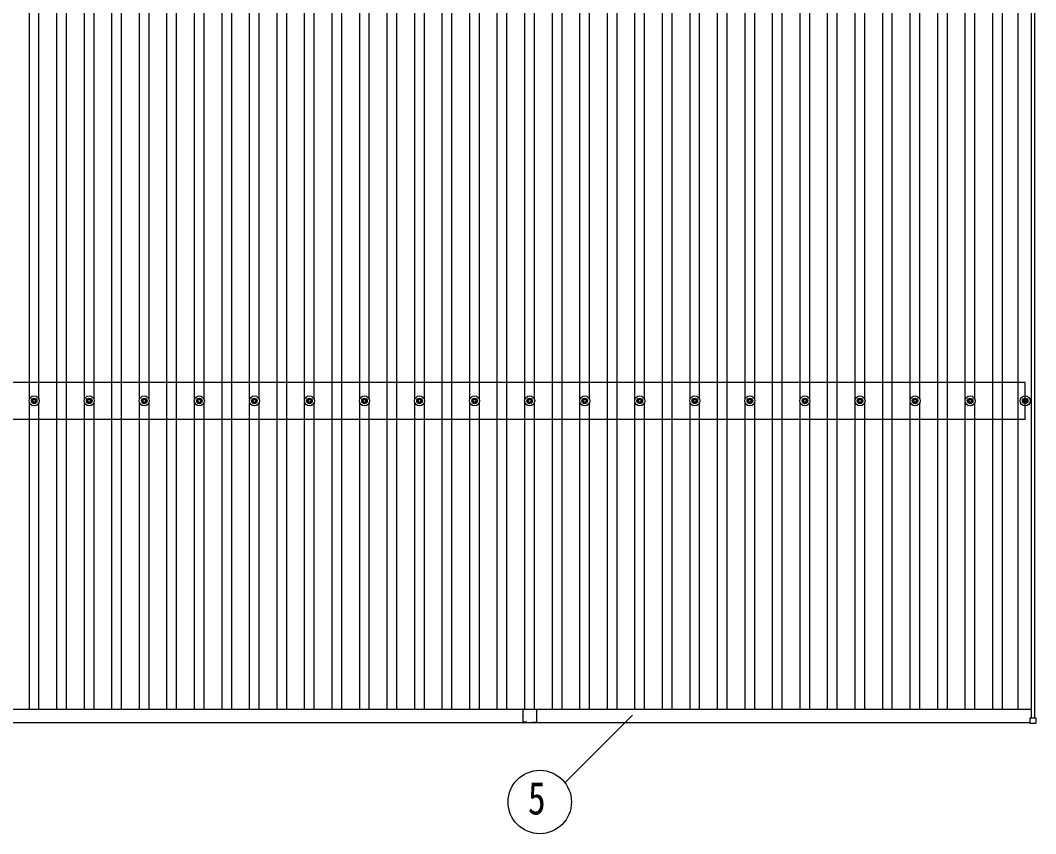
# Model space of a CAD drawing. Units: millimetres, scale not verified. Extents: x -18922 to 18922, y -13365 to 13365.
# Drawn here: x -11351 to -7662, y 4307 to 7263 of the extents above; entities that cross this region are included whole.
import ezdxf
from ezdxf.enums import TextEntityAlignment as Align

# ---------------------------------------------------------------- set-up
doc = ezdxf.new("R2010")
doc.units = ezdxf.units.MM
doc.header["$LTSCALE"] = 50
for name, color, linetype in [('0-5_YKK_13', 4, 'Continuous'), ('0-6_YKK_A1', 4, 'Continuous'), ('0-7_YKK_D', 6, 'Continuous')]:
    doc.layers.add(name, color=color, linetype=linetype)
doc.styles.add('ＭＳ ゴシック', font='')
doc.styles.get('ＭＳ ゴシック').set_extended_font_data('MS Gothic')

msp = doc.modelspace()

# ---------------------------------------------------------------- linework, layer by layer
at = {"layer": '0-5_YKK_13'}
for p, q in [((-11310.41, 5881.17), (-11306, 5881.17)), ((-11310.41, 5877.67), (-11306, 5877.67)), ((-11302.16, 5889.42), (-11302.16, 5885.01)), ((-11302.16, 5873.84), (-11302.16, 5869.42)), ((-11298.66, 5889.42), (-11298.66, 5885.01)), ((-11298.66, 5873.84), (-11298.66, 5869.42)), ((-11294.83, 5881.17), (-11290.42, 5881.17)), ((-11294.83, 5877.67), (-11290.42, 5877.67)), ((-11110.41, 5881.17), (-11106, 5881.17)), ((-11110.41, 5877.67), (-11106, 5877.67)), ((-11102.16, 5889.42), (-11102.16, 5885.01)), ((-11102.16, 5873.84), (-11102.16, 5869.42)), ((-11098.66, 5889.42), (-11098.66, 5885.01)), ((-11098.66, 5873.84), (-11098.66, 5869.42)), ((-11094.83, 5881.17), (-11090.42, 5881.17)), ((-11094.83, 5877.67), (-11090.42, 5877.67)), ((-10910.41, 5881.17), (-10906, 5881.17)), ((-10910.41, 5877.67), (-10906, 5877.67)), ((-10902.16, 5889.42), (-10902.16, 5885.01)), ((-10902.16, 5873.84), (-10902.16, 5869.42)), ((-10898.66, 5889.42), (-10898.66, 5885.01)), ((-10898.66, 5873.84), (-10898.66, 5869.42)), ((-10894.83, 5881.17), (-10890.42, 5881.17)), ((-10894.83, 5877.67), (-10890.42, 5877.67)), ((-10710.41, 5881.17), (-10706, 5881.17)), ((-10710.41, 5877.67), (-10706, 5877.67)), ((-10702.16, 5889.42), (-10702.16, 5885.01)), ((-10702.16, 5873.84), (-10702.16, 5869.42)), ((-10698.66, 5889.42), (-10698.66, 5885.01)), ((-10698.66, 5873.84), (-10698.66, 5869.42)), ((-10694.83, 5881.17), (-10690.42, 5881.17)), ((-10694.83, 5877.67), (-10690.42, 5877.67)), ((-10510.41, 5881.17), (-10506, 5881.17)), ((-10510.41, 5877.67), (-10506, 5877.67)), ((-10502.16, 5889.42), (-10502.16, 5885.01)), ((-10502.16, 5873.84), (-10502.16, 5869.42)), ((-10498.66, 5889.42), (-10498.66, 5885.01)), ((-10498.66, 5873.84), (-10498.66, 5869.42)), ((-10494.83, 5881.17), (-10490.42, 5881.17)), ((-10494.83, 5877.67), (-10490.42, 5877.67)), ((-10310.41, 5881.17), (-10306, 5881.17)), ((-10310.41, 5877.67), (-10306, 5877.67)), ((-10302.16, 5889.42), (-10302.16, 5885.01)), ((-10302.16, 5873.84), (-10302.16, 5869.42)), ((-10298.66, 5889.42), (-10298.66, 5885.01)), ((-10298.66, 5873.84), (-10298.66, 5869.42)), ((-10294.83, 5881.17), (-10290.42, 5881.17)), ((-10294.83, 5877.67), (-10290.42, 5877.67)), ((-10110.41, 5881.17), (-10106, 5881.17)), ((-10110.41, 5877.67), (-10106, 5877.67)), ((-10102.16, 5889.42), (-10102.16, 5885.01)), ((-10102.16, 5873.84), (-10102.16, 5869.42)), ((-10098.66, 5889.42), (-10098.66, 5885.01)), ((-10098.66, 5873.84), (-10098.66, 5869.42)), ((-10094.83, 5881.17), (-10090.42, 5881.17)), ((-10094.83, 5877.67), (-10090.42, 5877.67)), ((-9910.41, 5881.17), (-9906, 5881.17)), ((-9910.41, 5877.67), (-9906, 5877.67)), ((-9902.16, 5889.42), (-9902.16, 5885.01)), ((-9902.16, 5873.84), (-9902.16, 5869.42)), ((-9898.66, 5889.42), (-9898.66, 5885.01)), ((-9898.66, 5873.84), (-9898.66, 5869.42)), ((-9894.83, 5881.17), (-9890.42, 5881.17)), ((-9894.83, 5877.67), (-9890.42, 5877.67)), ((-9710.41, 5881.17), (-9706, 5881.17)), ((-9710.41, 5877.67), (-9706, 5877.67)), ((-9702.16, 5889.42), (-9702.16, 5885.01)), ((-9702.16, 5873.84), (-9702.16, 5869.42)), ((-9698.66, 5889.42), (-9698.66, 5885.01)), ((-9698.66, 5873.84), (-9698.66, 5869.42)), ((-9694.83, 5881.17), (-9690.42, 5881.17)), ((-9694.83, 5877.67), (-9690.42, 5877.67)), ((-9510.41, 5881.17), (-9506, 5881.17)), ((-9510.41, 5877.67), (-9506, 5877.67)), ((-9502.16, 5889.42), (-9502.16, 5885.01)), ((-9502.16, 5873.84), (-9502.16, 5869.42)), ((-9498.66, 5889.42), (-9498.66, 5885.01)), ((-9498.66, 5873.84), (-9498.66, 5869.42)), ((-9494.83, 5881.17), (-9490.42, 5881.17)), ((-9494.83, 5877.67), (-9490.42, 5877.67)), ((-9310.41, 5881.17), (-9306, 5881.17)), ((-9310.41, 5877.67), (-9306, 5877.67)), ((-9302.16, 5889.42), (-9302.16, 5885.01)), ((-9302.16, 5873.84), (-9302.16, 5869.42)), ((-9298.66, 5889.42), (-9298.66, 5885.01)), ((-9298.66, 5873.84), (-9298.66, 5869.42)), ((-9294.83, 5881.17), (-9290.42, 5881.17)), ((-9294.83, 5877.67), (-9290.42, 5877.67)), ((-9110.41, 5881.17), (-9106, 5881.17)), ((-9110.41, 5877.67), (-9106, 5877.67)), ((-9102.16, 5889.42), (-9102.16, 5885.01)), ((-9102.16, 5873.84), (-9102.16, 5869.42)), ((-9098.66, 5889.42), (-9098.66, 5885.01)), ((-9098.66, 5873.84), (-9098.66, 5869.42)), ((-9094.83, 5881.17), (-9090.42, 5881.17)), ((-9094.83, 5877.67), (-9090.42, 5877.67)), ((-8910.41, 5881.17), (-8906, 5881.17)), ((-8910.41, 5877.67), (-8906, 5877.67)), ((-8902.16, 5889.42), (-8902.16, 5885.01)), ((-8902.16, 5873.84), (-8902.16, 5869.42)), ((-8898.66, 5889.42), (-8898.66, 5885.01)), ((-8898.66, 5873.84), (-8898.66, 5869.42)), ((-8894.83, 5881.17), (-8890.42, 5881.17)), ((-8894.83, 5877.67), (-8890.42, 5877.67)), ((-8710.41, 5881.17), (-8706, 5881.17)), ((-8710.41, 5877.67), (-8706, 5877.67)), ((-8702.16, 5889.42), (-8702.16, 5885.01)), ((-8702.16, 5873.84), (-8702.16, 5869.42)), ((-8698.66, 5889.42), (-8698.66, 5885.01)), ((-8698.66, 5873.84), (-8698.66, 5869.42)), ((-8694.83, 5881.17), (-8690.42, 5881.17)), ((-8694.83, 5877.67), (-8690.42, 5877.67)), ((-8510.41, 5881.17), (-8506, 5881.17)), ((-8510.41, 5877.67), (-8506, 5877.67)), ((-8502.16, 5889.42), (-8502.16, 5885.01)), ((-8502.16, 5873.84), (-8502.16, 5869.42)), ((-8498.66, 5889.42), (-8498.66, 5885.01)), ((-8498.66, 5873.84), (-8498.66, 5869.42)), ((-8494.83, 5881.17), (-8490.42, 5881.17)), ((-8494.83, 5877.67), (-8490.42, 5877.67)), ((-8310.41, 5881.17), (-8306, 5881.17)), ((-8310.41, 5877.67), (-8306, 5877.67)), ((-8302.16, 5889.42), (-8302.16, 5885.01)), ((-8302.16, 5873.84), (-8302.16, 5869.42)), ((-8298.66, 5889.42), (-8298.66, 5885.01)), ((-8298.66, 5873.84), (-8298.66, 5869.42)), ((-8294.83, 5881.17), (-8290.42, 5881.17)), ((-8294.83, 5877.67), (-8290.42, 5877.67)), ((-8110.41, 5881.17), (-8106, 5881.17)), ((-8110.41, 5877.67), (-8106, 5877.67)), ((-8102.16, 5889.42), (-8102.16, 5885.01)), ((-8102.16, 5873.84), (-8102.16, 5869.42)), ((-8098.66, 5889.42), (-8098.66, 5885.01)), ((-8098.66, 5873.84), (-8098.66, 5869.42)), ((-8094.83, 5881.17), (-8090.42, 5881.17)), ((-8094.83, 5877.67), (-8090.42, 5877.67)), ((-7910.41, 5881.17), (-7906, 5881.17)), ((-7910.41, 5877.67), (-7906, 5877.67)), ((-7902.16, 5889.42), (-7902.16, 5885.01)), ((-7902.16, 5873.84), (-7902.16, 5869.42)), ((-7898.66, 5889.42), (-7898.66, 5885.01)), ((-7898.66, 5873.84), (-7898.66, 5869.42)), ((-7894.83, 5881.17), (-7890.42, 5881.17)), ((-7894.83, 5877.67), (-7890.42, 5877.67)), ((-7710.41, 5881.17), (-7706, 5881.17)), ((-7710.41, 5877.67), (-7706, 5877.67)), ((-7702.16, 5889.42), (-7702.16, 5885.01)), ((-7702.16, 5873.84), (-7702.16, 5869.42)), ((-7698.66, 5889.42), (-7698.66, 5885.01)), ((-7698.66, 5873.84), (-7698.66, 5869.42)), ((-7694.83, 5881.17), (-7690.42, 5881.17)), ((-7694.83, 5877.67), (-7690.42, 5877.67)), ((-9524.41, 4758.73), (-9500.81, 4758.73)), ((-9500.01, 4758.73), (-9476.41, 4758.73)), ((-9525.41, 4757.73), (-9525.41, 4735.13)), ((-9525.41, 4734.33), (-9525.41, 4712.73)), ((-9475.41, 4757.73), (-9475.41, 4735.13)), ((-9475.41, 4734.33), (-9475.41, 4712.73)), ((-7682.11, 4708.43), (-7682.11, 4726.43)), ((-7681.11, 4727.43), (-7663.11, 4727.43)), ((-7662.11, 4726.43), (-7662.11, 4708.43)), ((-9510.41, 4711.73), (-9524.41, 4711.73)), ((-9510.41, 4711.73), (-9510.41, 4710.23)), ((-9510.41, 4710.23), (-9490.41, 4710.23)), ((-9490.41, 4711.73), (-9490.41, 4710.23)), ((-9490.41, 4711.73), (-9476.41, 4711.73)), ((-7663.11, 4707.43), (-7681.11, 4707.43))]:
    msp.add_line(p, q, dxfattribs=at)
for centre, radius in [((-11300.41, 5879.42), 18.25), ((-11300.41, 5879.42), 10.15), ((-11300.41, 5879.42), 5.85), ((-11300.41, 5879.42), 5.25), ((-11100.41, 5879.42), 18.25), ((-11100.41, 5879.42), 10.15), ((-11100.41, 5879.42), 5.85), ((-11100.41, 5879.42), 5.25), ((-10900.41, 5879.42), 18.25), ((-10900.41, 5879.42), 10.15), ((-10900.41, 5879.42), 5.85), ((-10900.41, 5879.42), 5.25), ((-10700.41, 5879.42), 18.25), ((-10700.41, 5879.42), 10.15), ((-10700.41, 5879.42), 5.85), ((-10700.41, 5879.42), 5.25), ((-10500.41, 5879.42), 18.25), ((-10500.41, 5879.42), 10.15), ((-10500.41, 5879.42), 5.85), ((-10500.41, 5879.42), 5.25), ((-10300.41, 5879.42), 18.25), ((-10300.41, 5879.42), 10.15), ((-10300.41, 5879.42), 5.85), ((-10300.41, 5879.42), 5.25), ((-10100.41, 5879.42), 18.25), ((-10100.41, 5879.42), 10.15), ((-10100.41, 5879.42), 5.85), ((-10100.41, 5879.42), 5.25), ((-9900.41, 5879.42), 18.25), ((-9900.41, 5879.42), 10.15), ((-9900.41, 5879.42), 5.85), ((-9900.41, 5879.42), 5.25), ((-9700.41, 5879.42), 18.25), ((-9700.41, 5879.42), 10.15), ((-9700.41, 5879.42), 5.85), ((-9700.41, 5879.42), 5.25), ((-9500.41, 5879.42), 18.25), ((-9500.41, 5879.42), 10.15), ((-9500.41, 5879.42), 5.85), ((-9500.41, 5879.42), 5.25), ((-9300.41, 5879.42), 18.25), ((-9300.41, 5879.42), 10.15), ((-9300.41, 5879.42), 5.85), ((-9300.41, 5879.42), 5.25), ((-9100.41, 5879.42), 18.25), ((-9100.41, 5879.42), 10.15), ((-9100.41, 5879.42), 5.85), ((-9100.41, 5879.42), 5.25), ((-8900.41, 5879.42), 18.25), ((-8900.41, 5879.42), 10.15), ((-8900.41, 5879.42), 5.85), ((-8900.41, 5879.42), 5.25), ((-8700.41, 5879.42), 18.25), ((-8700.41, 5879.42), 10.15), ((-8700.41, 5879.42), 5.85), ((-8700.41, 5879.42), 5.25), ((-8500.41, 5879.42), 18.25), ((-8500.41, 5879.42), 10.15), ((-8500.41, 5879.42), 5.85), ((-8500.41, 5879.42), 5.25), ((-8300.41, 5879.42), 18.25), ((-8300.41, 5879.42), 10.15), ((-8300.41, 5879.42), 5.85), ((-8300.41, 5879.42), 5.25), ((-8100.41, 5879.42), 18.25), ((-8100.41, 5879.42), 10.15), ((-8100.41, 5879.42), 5.85), ((-8100.41, 5879.42), 5.25), ((-7900.41, 5879.42), 18.25), ((-7900.41, 5879.42), 10.15), ((-7900.41, 5879.42), 5.85), ((-7900.41, 5879.42), 5.25), ((-7700.41, 5879.42), 18.25), ((-7700.41, 5879.42), 10.15), ((-7700.41, 5879.42), 5.85), ((-7700.41, 5879.42), 5.25)]:
    msp.add_circle(centre, radius, dxfattribs=at)
for centre, radius, start, end in [((-9524.41, 4757.73), 1, 90, 180.00001), ((-9500.41, 4759.03), 0.5, 216.8699, 323.1301), ((-9476.41, 4757.73), 1, 360, 90), ((-9525.71, 4734.73), 0.5, 306.8699, 53.1301), ((-9475.11, 4734.73), 0.5, 126.8699, 233.1301), ((-7681.11, 4726.43), 1, 90, 180), ((-7663.11, 4726.43), 1, 0, 90), ((-9524.41, 4712.73), 1, 180.00001, 270), ((-9476.41, 4712.73), 1, 270, 360), ((-7681.11, 4708.43), 1, 180, 270), ((-7663.11, 4708.43), 1, 270, 0)]:
    msp.add_arc(centre, radius, start, end, dxfattribs=at)
at = {"layer": '0-6_YKK_A1'}
for p, q in [((-7677.41, 4727.43), (-7677.41, 10125.87)), ((-7665.41, 4727.43), (-7665.41, 10125.87)), ((-11217.91, 4758.71), (-11217.91, 10099.78)), ((-11182.91, 4758.71), (-11182.91, 10099.78)), ((-11017.91, 4758.71), (-11017.91, 10099.78)), ((-10982.91, 4758.71), (-10982.91, 10099.78)), ((-10817.91, 4758.71), (-10817.91, 10099.78)), ((-10782.91, 4758.71), (-10782.91, 10099.78)), ((-10617.91, 4758.71), (-10617.91, 10099.78)), ((-10582.91, 4758.71), (-10582.91, 10099.78)), ((-10417.91, 4758.71), (-10417.91, 10099.78)), ((-10382.91, 4758.71), (-10382.91, 10099.78)), ((-10217.91, 4758.71), (-10217.91, 10099.78)), ((-10182.91, 4758.71), (-10182.91, 10099.78)), ((-10017.91, 4758.71), (-10017.91, 10099.78)), ((-9982.91, 4758.71), (-9982.91, 10099.78)), ((-9817.91, 4758.71), (-9817.91, 10099.78)), ((-9782.91, 4758.71), (-9782.91, 10099.78)), ((-9617.91, 4758.71), (-9617.91, 10099.78)), ((-9582.91, 4758.71), (-9582.91, 10099.78)), ((-9417.91, 4758.71), (-9417.91, 10099.78)), ((-9382.91, 4758.71), (-9382.91, 10099.78)), ((-9217.91, 4758.71), (-9217.91, 10099.78)), ((-9182.91, 4758.71), (-9182.91, 10099.78)), ((-9017.91, 4758.71), (-9017.91, 10099.78)), ((-8982.91, 4758.71), (-8982.91, 10099.78)), ((-8817.91, 4758.71), (-8817.91, 10099.78)), ((-8782.91, 4758.71), (-8782.91, 10099.78)), ((-8617.91, 4758.71), (-8617.91, 10099.78)), ((-8582.91, 4758.71), (-8582.91, 10099.78)), ((-8417.91, 4758.71), (-8417.91, 10099.78)), ((-8382.91, 4758.71), (-8382.91, 10099.78)), ((-8217.91, 4758.71), (-8217.91, 10099.78)), ((-8182.91, 4758.71), (-8182.91, 10099.78)), ((-8017.91, 4758.71), (-8017.91, 10099.78)), ((-7982.91, 4758.71), (-7982.91, 10099.78)), ((-7817.91, 4758.71), (-7817.91, 10099.78)), ((-7782.91, 4758.71), (-7782.91, 10099.78)), ((-7725.41, 4758.71), (-7725.41, 10099.76)), ((-11317.91, 5884.6), (-11317.91, 8974.24)), ((-11282.91, 5884.6), (-11282.91, 8974.25)), ((-11117.91, 5884.6), (-11117.91, 8974.24)), ((-11082.91, 5884.6), (-11082.91, 8974.25)), ((-10917.91, 5884.6), (-10917.91, 8974.24)), ((-10882.91, 5884.6), (-10882.91, 8974.25)), ((-10717.91, 5884.6), (-10717.91, 8974.24)), ((-10682.91, 5884.6), (-10682.91, 8974.25)), ((-10517.91, 5884.6), (-10517.91, 8974.24)), ((-10482.91, 5884.6), (-10482.91, 8974.25)), ((-10317.91, 5884.6), (-10317.91, 8974.24)), ((-10282.91, 5884.6), (-10282.91, 8974.25)), ((-10117.91, 5884.6), (-10117.91, 8974.24)), ((-10082.91, 5884.6), (-10082.91, 8974.25)), ((-9917.91, 5884.6), (-9917.91, 8974.24)), ((-9882.91, 5884.6), (-9882.91, 8974.25)), ((-9717.91, 5884.6), (-9717.91, 8974.24)), ((-9682.91, 5884.6), (-9682.91, 8974.25)), ((-9517.91, 5884.6), (-9517.91, 8974.24)), ((-9482.91, 5884.6), (-9482.91, 8974.25)), ((-9317.91, 5884.6), (-9317.91, 8974.24)), ((-9282.91, 5884.6), (-9282.91, 8974.25)), ((-9117.91, 5884.6), (-9117.91, 8974.24)), ((-9082.91, 5884.6), (-9082.91, 8974.25)), ((-8917.91, 5884.6), (-8917.91, 8974.24)), ((-8882.91, 5884.6), (-8882.91, 8974.25)), ((-8717.91, 5884.6), (-8717.91, 8974.24)), ((-8682.91, 5884.6), (-8682.91, 8974.25)), ((-8517.91, 5884.6), (-8517.91, 8974.24)), ((-8482.91, 5884.6), (-8482.91, 8974.25)), ((-8317.91, 5884.6), (-8317.91, 8974.24)), ((-8282.91, 5884.6), (-8282.91, 8974.25)), ((-8117.91, 5884.6), (-8117.91, 8974.24)), ((-8082.91, 5884.6), (-8082.91, 8974.25)), ((-7917.91, 5884.6), (-7917.91, 8974.24)), ((-7882.91, 5884.6), (-7882.91, 8974.25)), ((-7699.99, 5946.42), (-14900.41, 5946.42)), ((-7699.99, 5812.42), (-7699.99, 5946.42)), ((-11317.91, 4758.71), (-11317.91, 5874.24)), ((-11282.91, 4758.71), (-11282.91, 5874.24)), ((-11117.91, 4758.71), (-11117.91, 5874.24)), ((-11082.91, 4758.71), (-11082.91, 5874.24)), ((-10917.91, 4758.71), (-10917.91, 5874.24)), ((-10882.91, 4758.71), (-10882.91, 5874.24)), ((-10717.91, 4758.71), (-10717.91, 5874.24)), ((-10682.91, 4758.71), (-10682.91, 5874.24)), ((-10517.91, 4758.71), (-10517.91, 5874.24)), ((-10482.91, 4758.71), (-10482.91, 5874.24)), ((-10317.91, 4758.71), (-10317.91, 5874.24)), ((-10282.91, 4758.71), (-10282.91, 5874.24)), ((-10117.91, 4758.71), (-10117.91, 5874.24)), ((-10082.91, 4758.71), (-10082.91, 5874.24)), ((-9917.91, 4758.71), (-9917.91, 5874.24)), ((-9882.91, 4758.71), (-9882.91, 5874.24)), ((-9717.91, 4758.71), (-9717.91, 5874.24)), ((-9682.91, 4758.71), (-9682.91, 5874.24)), ((-9517.91, 4758.71), (-9517.91, 5874.24)), ((-9482.91, 4758.71), (-9482.91, 5874.24)), ((-9317.91, 4758.71), (-9317.91, 5874.24)), ((-9282.91, 4758.71), (-9282.91, 5874.24)), ((-9117.91, 4758.71), (-9117.91, 5874.24)), ((-9082.91, 4758.71), (-9082.91, 5874.24)), ((-8917.91, 4758.71), (-8917.91, 5874.24)), ((-8882.91, 4758.71), (-8882.91, 5874.24)), ((-8717.91, 4758.71), (-8717.91, 5874.24)), ((-8682.91, 4758.71), (-8682.91, 5874.24)), ((-8517.91, 4758.71), (-8517.91, 5874.24)), ((-8482.91, 4758.71), (-8482.91, 5874.24)), ((-8317.91, 4758.71), (-8317.91, 5874.24)), ((-8282.91, 4758.71), (-8282.91, 5874.24)), ((-8117.91, 4758.71), (-8117.91, 5874.24)), ((-8082.91, 4758.71), (-8082.91, 5874.24)), ((-7917.91, 4758.71), (-7917.91, 5874.24)), ((-7882.91, 4758.71), (-7882.91, 5874.24)), ((-7699.99, 5812.42), (-14900.41, 5812.42)), ((-14923.41, 4758.71), (-7677.41, 4758.71)), ((-14918.71, 4710.73), (-9510.41, 4710.73)), ((-9490.41, 4710.73), (-7682.11, 4710.73))]:
    msp.add_line(p, q, dxfattribs=at)
at = {"layer": '0-7_YKK_D'}
msp.add_line((-9372.41, 4492.03), (-9127.07, 4737.37), dxfattribs=at)
msp.add_circle((-9463.7, 4421.75), 115.2, dxfattribs=at)

# ---------------------------------------------------------------- texts
at = {"layer": '0-7_YKK_D', "style": 'ＭＳ ゴシック', "width": 0.8}
msp.add_text('5', height=118.8, dxfattribs=at).set_placement((-9506.9, 4340.75), align=Align.BOTTOM_LEFT)

doc.saveas('drawing.dxf')
